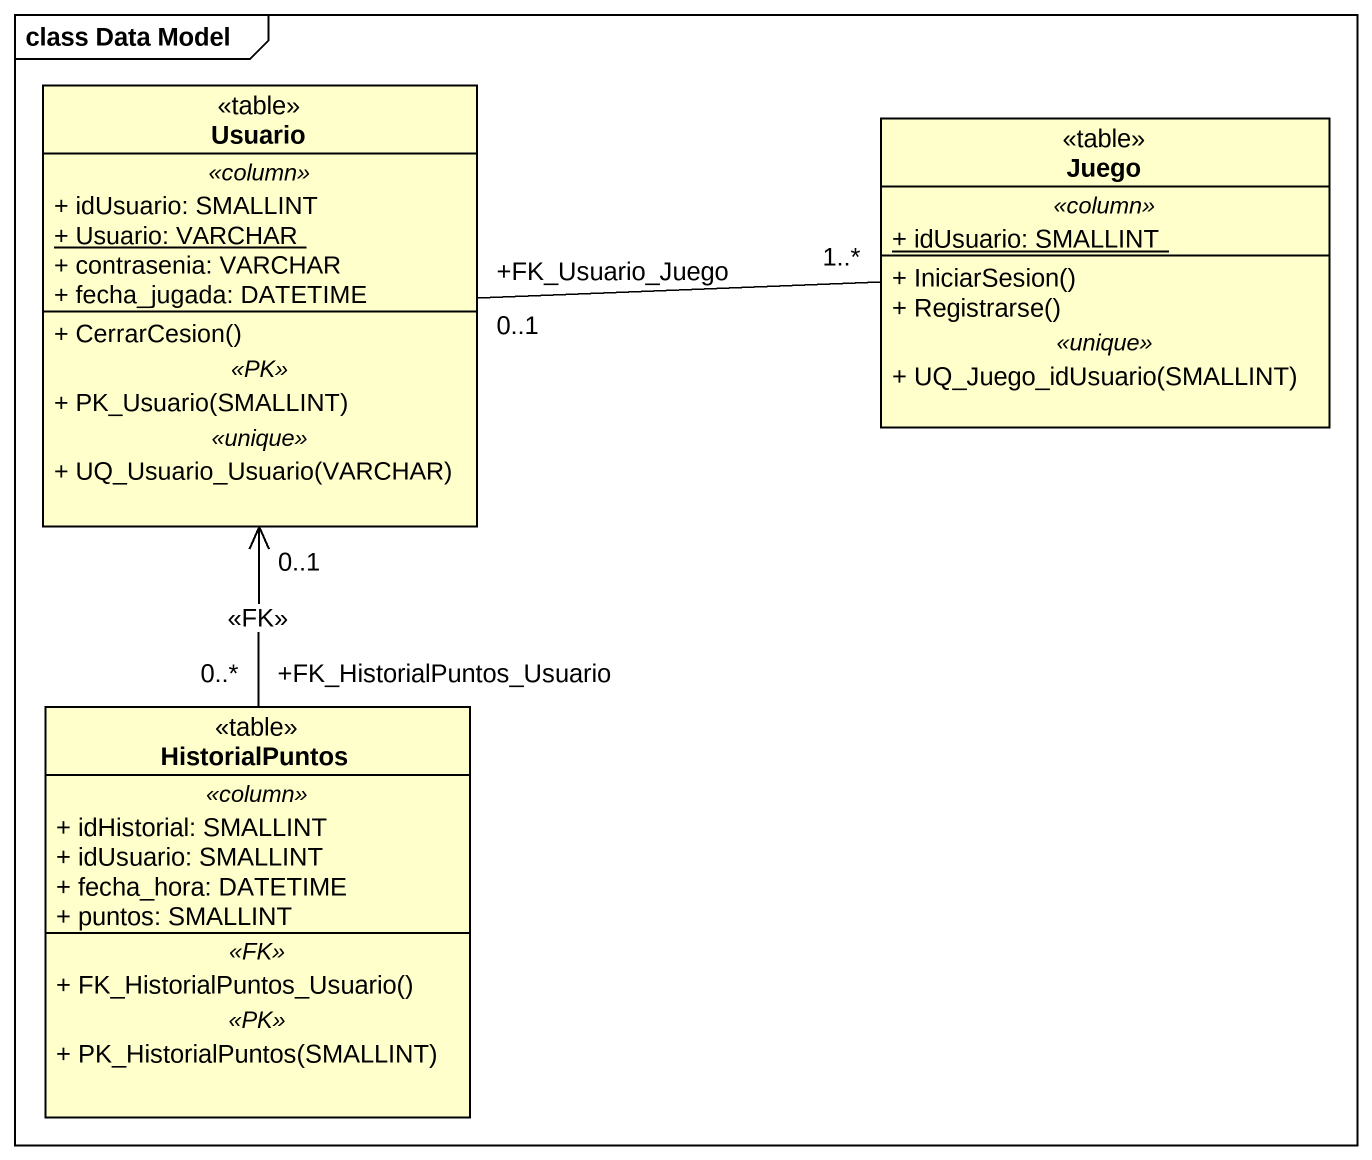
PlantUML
@startuml
mainframe class Data Model
hide circle
hide empty members
skinparam classAttributeIconSize 0
class Usuario <<table>> {
  .. <<column>> ..
  + idUsuario: SMALLINT
  {static} + Usuario: VARCHAR
  + contrasenia: VARCHAR
  + fecha_jugada: DATETIME
  --
  + CerrarCesion()
  .. <<PK>> ..
  + PK_Usuario(SMALLINT)
  .. <<unique>> ..
  + UQ_Usuario_Usuario(VARCHAR)
}
class Juego <<table>> {
  .. <<column>> ..
  {static} + idUsuario: SMALLINT
  --
  + IniciarSesion()
  + Registrarse()
  .. <<unique>> ..
  + UQ_Juego_idUsuario(SMALLINT)
}
class HistorialPuntos <<table>> {
  .. <<column>> ..
  + idHistorial: SMALLINT
  + idUsuario: SMALLINT
  + fecha_hora: DATETIME
  + puntos: SMALLINT
  .. <<FK>> ..
  + FK_HistorialPuntos_Usuario()
  .. <<PK>> ..
  + PK_HistorialPuntos(SMALLINT)
}
Usuario "+FK_Usuario_Juego\n0..1" -right- "1..*" Juego
HistorialPuntos "+FK_HistorialPuntos_Usuario\n0..*" -up-> "0..1" Usuario : <<FK>>
@enduml
